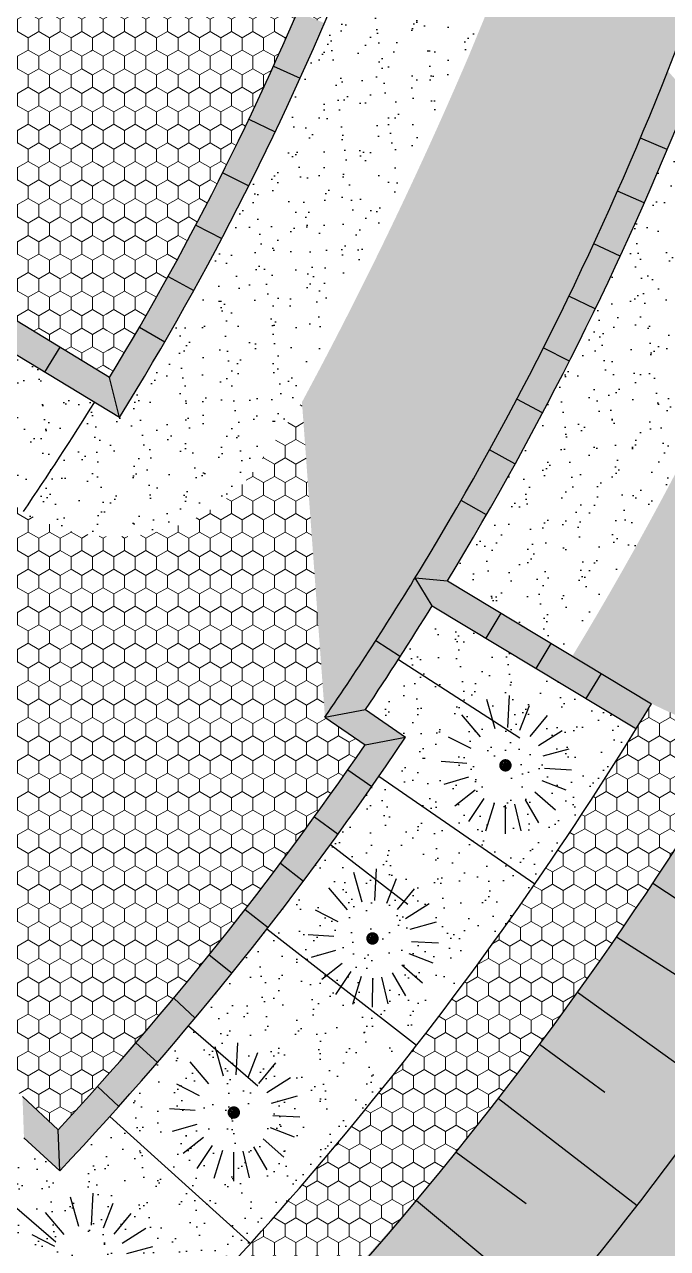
# Model space of a CAD drawing. Header units: millimetres. Extents: x -164772 to 106339, y -135449 to 107526.
# Drawn here: x -20314 to -7096, y -55873 to -30714 of the extents above; entities that cross this region are included whole.
import ezdxf

# ---------------------------------------------------------------- set-up
doc = ezdxf.new("R2010")
doc.units = ezdxf.units.MM
doc.linetypes.add('HIDDEN2', pattern=[4.762499999999999, 3.175, -1.5875])
doc.layers.add('border', color=250, linetype='HIDDEN2', lineweight=13)
doc.layers.add('paving', color=250, linetype='Continuous', lineweight=25)
for name, color, linetype, lineweight, true_color in [('graas', 7, 'Continuous', 25, 0x83f83f), ('hatch', 7, 'Continuous', 9, 0x4a4a4a), ('plants', 7, 'Continuous', 30, 0x3d5129)]:
    doc.layers.add(name, color=color, linetype=linetype, lineweight=lineweight, true_color=true_color)
doc.layers.add('project line', color=250, linetype='Continuous')
pattern_1 = [(90, (0, 0), (-219.9704516, 381), [254, -508]), (210, (0, 0), (-219.9704530418713, -380.9999991675352), [254, -508]), (150, (0, 0), (-439.9409046418711, 8.324647552006501e-07), [-508, 254])]
pattern_2 = [(127.5, (20086122.63847815, -35164887.51693657), (-734.1198559940135, -24.00046943976064), [0, -579.1200000000001, 0, -647.7, 0, -619.125]), (97.5, (20086122.63847815, -35164887.51693657), (-1075.237650852531, 674.284924707004), [0, -312.42, 0, -521.9699999999999, 0, -200.0249999999999]), (57.49999999999998, (20086122.63847815, -35165356.14693657), (-2.155777017818464, 1186.488555362187), [0, -190.5, 0, -685.8000000000001, 0, -895.3500000000001]), (47.49999999999999, (20086122.63847815, -35165356.14693657), (-334.3939848858243, 1145.334678708446), [0, -95.24999999999999, 0, -449.5799999999999, 0, -514.35])]

# ---------------------------------------------------------------- blocks, each defined once
blk = doc.blocks.new('куст')
at = {"layer": 'plants'}
for p, q in [((2675.356467942809, -2813.557645563454), (2675.061228664009, -2812.553741265199)), ((2675.921204080439, -2813.496969440219), (2675.997132079744, -2812.44372373531)), ((2676.531694308143, -2813.667218195527), (2677.006449815342, -2812.737117029145)), ((2674.821351606088, -2813.833429592339), (2674.162024075142, -2812.993841116549)), ((2677.023592617792, -2814.056896714247), (2677.927121559118, -2813.291481222864)), ((2674.482920606544, -2814.197749639542), (2673.538077353897, -2813.562293101004)), ((2674.283019365355, -2814.615395435077), (2673.134356926112, -2814.259117039758)), ((2677.341324411947, -2814.653567388075), (2678.549600486143, -2814.311613468532)), ((2674.211468478225, -2815.075330111406), (2673.024243779383, -2815.065948597805)), ((2675.806512158994, -2815.087934232597), (2675.646088001354, -2815.086666552252)), ((2675.806512158994, -2815.087934232597), (2675.65040476501, -2815.039514705741)), ((2675.806512158994, -2815.087934232597), (2675.65075531891, -2815.12431289974)), ((2675.806512158994, -2815.087934232597), (2675.666270574946, -2814.993614427372)), ((2675.806512158994, -2815.087934232597), (2675.666658049146, -2815.169392561589)), ((2675.806512158994, -2815.087934232597), (2675.696610529127, -2815.213715963362)), ((2675.806512158994, -2815.087934232597), (2675.696827270454, -2814.948261362796)), ((2675.806512158994, -2815.087934232597), (2675.74253535642, -2815.25172973666)), ((2675.806512158994, -2815.087934232597), (2675.752654998686, -2814.904803332991)), ((2675.806512158994, -2815.087934232597), (2675.796908171683, -2815.274254420466)), ((2675.806512158994, -2815.087934232597), (2675.821251077072, -2814.883481299525)), ((2675.806512158994, -2815.087934232597), (2675.90662218185, -2814.891807073222)), ((2675.806512158994, -2815.087934232597), (2675.9834633609, -2814.938031794543)), ((2675.806512158994, -2815.087934232597), (2676.035496394463, -2815.023129459496)), ((2675.806512158994, -2815.087934232597), (2675.85943099623, -2815.27964957455)), ((2675.806512158994, -2815.087934232597), (2675.919351709279, -2815.265788948144)), ((2675.806512158994, -2815.087934232597), (2675.977759120289, -2815.229493224816)), ((2675.806512158994, -2815.087934232597), (2676.02176318481, -2815.172780267116)), ((2675.806512158994, -2815.087934232597), (2676.043124075997, -2815.101072205111)), ((2677.399152416443, -2815.176366227869), (2678.713111925915, -2815.24932436175)), ((2674.253222561362, -2815.450721544009), (2673.152706339545, -2815.707758816315)), ((2677.290482524626, -2815.672874538406), (2678.30939149813, -2816.07450043361)), ((2674.428175753509, -2815.890749255343), (2673.4830291136, -2816.441251961501)), ((2674.756987257472, -2816.289108944501), (2674.015212101549, -2817.138065989657)), ((2677.035936405803, -2816.10422121411), (2677.887304990776, -2816.807993578794)), ((2675.22618232989, -2816.573713656632), (2674.841019036685, -2817.559821327195)), ((2675.724401106367, -2816.680912883575), (2675.666809305689, -2817.798210811383)), ((2676.230931116072, -2816.625527077374), (2676.52931506769, -2817.706517974112)), ((2676.661041403849, -2816.434820633569), (2677.281724349099, -2817.413124680277))]:
    blk.add_line(p, q, dxfattribs=at)
at = {"layer": 'plants', "const_width": 0.1131211783268558}
blk.add_lwpolyline([(2675.646010427127, -2815.081109789616, 1), (2676.044127562111, -2815.081109789616, 1)], format="xyb", close=True, dxfattribs=at)

msp = doc.modelspace()

# ---------------------------------------------------------------- hatches: boundary and pattern name
at = {"layer": 'graas'}
h = msp.add_hatch(dxfattribs=at)
h.set_pattern_fill('AR-SAND', color=256, scale=15, angle=90, style=0)
h.set_pattern_definition([(127.5, (20086131.42996069, -35164892.85989393), (-734.1198559940135, -24.00046943976064), [0, -579.1200000000001, 0, -647.7, 0, -619.125]), (97.5, (20086131.42996069, -35164892.85989393), (-1075.237650852531, 674.284924707004), [0, -312.42, 0, -521.9699999999999, 0, -200.0249999999999]), (57.49999999999998, (20086131.42996069, -35165361.48989393), (-2.155777017818464, 1186.488555362187), [0, -190.5, 0, -685.8000000000001, 0, -895.3500000000001]), (47.49999999999999, (20086131.42996069, -35165361.48989393), (-334.3939848858243, 1145.334678708446), [0, -95.24999999999999, 0, -449.5799999999999, 0, -514.35])])
edge = h.paths.add_edge_path()
edge.add_arc((-25007.79372540842, -42662.66534128455), 6790.074613447759, 424.4021587255425, 442.8036656994643)
edge.add_line((-24157.20271313869, -35926.07806091518), (-22889.66219818933, -37716.39225271474))
edge.add_arc((-23392.84928454532, -39652.05822496345), 1999.999999999395, 355.16873503555917, 435.42817008600616, ccw=False)
edge.add_line((-21399.95518483761, -39820.50141226915), (-21159.96194691456, -40159.47542906048))
edge.add_arc((-18494.73853886806, -37315.04278950901), 3897.975481675458, 226.8629681746698, 322.9971756805163)
edge.add_line((-15381.79254175889, -39661.05644565537), (-10825.14282827111, -30497.31563185956))
edge.add_line((-10825.14282827106, -30497.31563185943), (-13610.40532987864, -29382.72455824173))
edge.add_arc((-58960.39124513305, -12368.30258987374), 48436.67801812436, 326.94260653634956, 339.4348977854865, ccw=False)
edge.add_line((-18364.42084034513, -38789.48659674679), (-18875.78380238335, -38482.19583255232))
edge.add_line((-18875.78380238292, -38482.19583255234), (-22074.12996840312, -36539.04466255011))
edge = h.paths.add_edge_path()
edge.add_line((-27562.99252983629, -36371.71371803941), (-25339.8786086673, -39194.80904670143))
edge.add_arc((-23392.84928454812, -39652.05822496158), 1999.999999999984, 89.99999999994787, 166.7838909184818, ccw=False)
edge.add_arc((-23392.84928455464, -39652.05822496158), 2000, 435.4281700857409, 449.9999999997655, ccw=False)
edge.add_line((-22889.66219818945, -37716.3922527148), (-24157.20271313881, -35926.07806091524))
edge.add_arc((-25007.79372540376, -42662.66534128455), 6790.074613447184, 442.8036656995023, 472.1055372174199)
edge = h.paths.add_edge_path()
edge.add_arc((-25007.79372539724, -42662.66534128082), 6790.074613446269, 112.1055372174812, 144.145789231502)
edge.add_line((-30511.21706358603, -38685.55020379084), (-29074.68289940729, -39846.58610525752))
edge.add_arc((-27329.88580308509, -40824.17655767915), 1999.999999999859, 90, 150.738573991783, ccw=False)
edge.add_arc((-27329.88580308416, -40824.17655767915), 2000, -48.63025968546401, 90.00000000002609, ccw=False)
edge.add_line((-26008.05457088611, -42325.09700646573), (-23985.36444684034, -43959.8759836192))
edge.add_arc((-70011.51768606648, -6760.610104938927), 59179.32209744772, 321.0541571532555, 325.6396297599555)
edge.add_line((-21158.74634676034, -40161.19238104527), (-21399.95518483734, -39820.5014122688))
edge.add_arc((-23392.84928454532, -39652.05822496158), 2000.000000000181, 269.99999999997397, 355.16873503550727, ccw=False)
edge.add_arc((-23392.84928454812, -39652.05822496158), 2000, 166.7838909184818, 270.0000000000521, ccw=False)
edge.add_line((-25339.87860866756, -39194.80904670148), (-27562.99252983655, -36371.71371803946))
edge = h.paths.add_edge_path()
edge.add_arc((-27329.88580308416, -40824.17655767915), 2000.000000000102, 269.99999999997397, 311.36974031453593, ccw=False)
edge.add_arc((-27329.88580308509, -40824.17655767915), 2000, 150.738573991783, 270, ccw=False)
edge.add_line((-29074.68289940691, -39846.58610525769), (-30511.21706358565, -38685.55020379102))
edge.add_arc((-25007.7937254019, -42662.66534128967), 6790.074613447937, 144.1457892314173, 171.8652444659211)
edge.add_line((-31729.54664271864, -41701.85788153014), (-31426.1203391662, -44879.49054181683))
edge.add_line((-31426.12033916618, -44879.49054181665), (-29560.98506239329, -45002.84450223118))
edge.add_line((-29560.98506239316, -45002.84450223106), (-28866.2899462451, -43407.99331594125))
edge.add_arc((-27562.65547213404, -44924.74549013092), 2000.00000000007, 89.99999999997402, 130.6787542912967, ccw=False)
edge.add_arc((-27562.65547214289, -44924.74549013092), 2000, 288.27734842939736, 449.9999999997134, ccw=False)
edge.add_line((-26935.42130952309, -46823.84456738918), (-26592.47686594071, -46972.2882367173))
edge.add_arc((-70011.51768603714, -6760.610104910056), 59179.32209744618, 317.1963021409935, 321.0541571532181)
edge.add_line((-23985.36444683679, -43959.87598361955), (-26008.0545708862, -42325.09700646608))
edge = h.paths.add_edge_path()
edge.add_arc((-25007.79372540097, -42662.66534128827), 6790.07461344734, 199.0625390760476, 217.7133431271348)
edge.add_line((-30379.29340731892, -46816.2306078197), (-27714.77879828483, -49568.1412637536))
edge.add_arc((-70004.89767805653, -6753.46325213877), 60179.32209740699, 314.6468513543389, 317.1868625398641)
edge.add_line((-25858.90835163257, -47651.90374190263), (-26592.4768659442, -46972.28823671742))
edge.add_arc((-70011.51769465048, -6760.610114128753), 59179.32209749873, 317.1868704449566, 317.19630215320547, ccw=False)
edge.add_arc((-70011.51768352164, -6760.610102335881), 59179.32209734939, 317.1868704292589, 317.1963021375101)
edge.add_line((-26592.47686594053, -46972.28823671718), (-26935.42130952291, -46823.84456738907))
edge.add_arc((-27562.65547214289, -44924.74549013092), 2000.000000000076, 270.0000000002866, 288.27734842939736, ccw=False)
edge.add_arc((-27562.65547213032, -44924.74549013092), 2000, 204.9118570679756, 269.99999999992184, ccw=False)
edge.add_line((-29376.56919946129, -45767.19251505374), (-31425.51864495726, -44880.30375029148))
h = msp.add_hatch(dxfattribs=at)
h.set_pattern_fill('AR-SAND', color=256, scale=15, angle=90, style=0)
h.set_pattern_definition([(127.5, (20077356.13167116, -35166952.38976026), (-734.1198559940135, -24.00046943976064), [0, -579.1200000000001, 0, -647.7, 0, -619.125]), (97.5, (20077356.13167116, -35166952.38976026), (-1075.237650852531, 674.284924707004), [0, -312.42, 0, -521.9699999999999, 0, -200.0249999999999]), (57.49999999999998, (20077356.13167116, -35167421.01976027), (-2.155777017818464, 1186.488555362187), [0, -190.5, 0, -685.8000000000001, 0, -895.3500000000001]), (47.49999999999999, (20077356.13167116, -35167421.01976027), (-334.3939848858243, 1145.334678708446), [0, -95.24999999999999, 0, -449.5799999999999, 0, -514.35])])
edge = h.paths.add_edge_path()
edge.add_arc((-164957.811371885, 49362.59502481489), 178570.3165112552, 329.17078872685283, 330.06142891674017, ccw=False)
edge.add_line((-11619.70754453986, -42151.25012204978), (-9051.011404004465, -43696.14925990597))
edge.add_arc((-68384.79630926231, -7766.281884398735), 69364.6408540039, 328.8027908545302, 331.1245518051373)
edge.add_line((-7644.154578681373, -41262.96594360281), (-10215.7439023352, -39756.70980965549))
edge = h.paths.add_edge_path()
edge.add_arc((-189880.5212807779, 54675.75156794727), 202970.2490324055, 332.2734208233454, 333.0405492966083, ccw=False)
edge.add_line((-10215.74390233847, -39756.70980965529), (-7644.154578681009, -41262.9659436026))
edge.add_arc((-68441.34546767248, -7619.520024187821), 69485.10540630313, 331.0410987144328, 333.4457908920319)
edge.add_line((-6286.098679214985, -38682.44277770488), (-8967.536622168365, -37342.80076901474))
edge = h.paths.add_edge_path()
edge.add_arc((-69875.99627102286, -6883.491132672369), 68100.0000023435, 333.4311261411423, 338.2023225478504, ccw=False)
edge.add_line((-8967.536622164575, -37342.80076901471), (-6286.098679214832, -38682.44277770485))
edge.add_arc((-69878.31010651196, -6882.432624319526), 71099.99999978529, 333.4321346113182, 338.2023225479181)
edge.add_line((-3861.897544055049, -33284.00970511042), (-6645.086345995063, -32171.07762035824))
h = msp.add_hatch(dxfattribs=at)
h.set_pattern_fill('AR-SAND', color=256, scale=15, angle=90, style=0)
h.set_pattern_definition(pattern_2)
h.paths.add_polyline_path([(-13313.25429495917, -44791.22430253164), (-12487.36800125874, -45355.12643596712, -0.003526134209921005), (-13035.74530730284, -46160.82468451043), (-9830.390463567146, -48375.43959673025, 0.01306347156344476), (-7745.160653985375, -45182.08415667011), (-11940.89299211399, -42658.63143310366, -0.009310668614597777)])
h.paths.add_polyline_path([(-10448.95217139673, -45438.22106508395), (-10455.52115765381, -45556.52702357896), (-10413.09814039226, -45448.90151067773, 0.09481462057867791)], flags=16)
h.paths.add_polyline_path([(-13035.74530730284, -46160.82468451043, -0.01408806470290318), (-15338.27691769907, -49300.10936710141), (-12262.55105282533, -51691.8572202818, 0.01408727158062096), (-9830.390463567146, -48375.43959673025)])
h.paths.add_polyline_path([(-13157.67150574717, -49603.33073635069), (-13157.03766557834, -49523.11865754421), (-13181.24742900002, -49601.17235452025, 0.05967799709318024)], flags=16)
h = msp.add_hatch(dxfattribs=at)
h.set_pattern_fill('GRASS,_O', color=256, scale=30, angle=90)
h.set_pattern_definition([(180, (20086130.2969499, -35164895.6718968), (-538.8149999999999, -538.8149999999999), [142.875, -934.755]), (135, (20086130.2969499, -35164895.6718968), (-538.8153672641492, -538.8153672641491), [142.875, -619.1249999999999]), (225, (20086130.2969499, -35164895.6718968), (538.8153672641491, -538.8153672641492), [142.875, -619.1249999999999])])
h.paths.add_polyline_path([(-16881.00978986946, -64929.83549857694), (-9664.48092604549, -75038.56493971818), (-10121.02646176032, -75427.879945612), (-2990.39725011056, -83789.89241391928, 0.3128562335060687), (-1305.118566213452, -84225.03223058856, -0.004958622415605425), (-1193.589945147556, -84183.51932254569), (-1363.352445447163, -83713.22080724729, -0.2077835124769347), (3805.050075634106, -84040.94761274285), (3577.243151236049, -84486.0363737647, -0.00515883096216769), (3686.86696790038, -84543.57940258733, 0.3234179020562239), (5437.046274722743, -84289.81419319841, 0.05378344987379314), (20212.04646126526, -66445.22378586789), (20212.04646126526, -63389.35614114252, -0.137211629457894), (19174.45696733725, -63679.55847998799, -1), (19174.45696733725, -59679.55847998799, -0.137211629457894), (20212.04646126526, -59969.76081883299), (20212.04646126526, -55091.45292435677, 0.01236897404427421), (20147.14991310584, -55055.47448854891), (17492.5180765546, -53668.46070473963), (16518.00751939855, -56143.90371240392, -0.1724520625654502), (17780.39218551359, -55695.1564173982, -1), (17780.39218551359, -59695.1564173982, -0.7058266720286092), (16518.00751939855, -56143.90371240392), (17492.51807655833, -53668.46070474661), (10308.75810993715, -49915.03096127832), (10030.90544529372, -50446.81841576328), (-1396.544501212695, -45458.74795300603, -0.07962875425606525)])
h.paths.add_polyline_path([(-1258.646054100514, -50708.45190756205, -1), (-1258.646054100514, -54708.45190756205, -1)], flags=16)
h.paths.add_polyline_path([(5123.517075220319, -60675.87254191698, -1), (5123.517075220319, -64675.87254191698, -1)], flags=16)
h.paths.add_polyline_path([(-8267.074693556682, -66955.6184717407, -1), (-8267.074693556682, -62955.6184717407, -1)], flags=16)
h.paths.add_polyline_path([(-1258.646054100514, -51208.45190756205, -1), (-1258.646054100514, -54208.45190756205, -1)], flags=0)
h.paths.add_polyline_path([(5123.517075220319, -61175.87254191698, -1), (5123.517075220319, -64175.87254191698, -1)], flags=0)
h.paths.add_polyline_path([(-8267.074693556682, -66455.6184717407, -1), (-8267.074693556682, -63455.6184717407, -1)], flags=0)
h.paths.add_polyline_path([(-1264.333089917236, -52842.20335078514, -1), (-1264.333089917236, -52510.43907163381, -1)], flags=0)
h.paths.add_polyline_path([(5117.830039404063, -62477.85970598175, 1), (5117.830039404063, -62809.62398514054, 1)], flags=0)
h.paths.add_polyline_path([(-8272.761729373404, -65089.36991496426, 1), (-8272.761729373404, -64757.60563581246, 1)], flags=0)
h.paths.add_polyline_path([(5212.027672145246, -65499.94860570967, -1), (5212.027672145246, -69499.94860570967, -1)], flags=16)
h.paths.add_polyline_path([(-6611.046381423985, -71862.71404796974, -1), (-6611.046381423985, -67862.71404796974, -1)], flags=16)
h.paths.add_polyline_path([(4859.800422787863, -49864.02424934596, -1), (4859.800422787863, -53864.02424934595, -1)], flags=16)
h.paths.add_polyline_path([(5212.027672145246, -65999.94860570967, -1), (5212.027672145246, -68999.94860570967, -1)], flags=0)
h.paths.add_polyline_path([(-6611.046381423985, -71362.71404796974, -1), (-6611.046381423985, -68362.71404796974, -1)], flags=0)
h.paths.add_polyline_path([(4859.800422787863, -50364.02424934595, -1), (4859.800422787863, -53364.02424934595, -1)], flags=0)
h.paths.add_polyline_path([(5206.340636328525, -67633.70004893323, 1), (5206.340636328525, -67301.93576977444, 1)], flags=0)
h.paths.add_polyline_path([(-6616.733417240706, -69996.4654911933, 1), (-6616.733417240706, -69664.7012120415, 1)], flags=0)
h.paths.add_polyline_path([(4854.113386971141, -51666.01141341771, -1), (4854.113386971141, -51997.77569256951, -1)], flags=0)
h.paths.add_polyline_path([(9705.918007681343, -63740.33430032847, -1), (9705.918007681343, -67740.33430032847, -1)], flags=16)
h.paths.add_polyline_path([(9705.918007681343, -64240.33430032847, -1), (9705.918007681343, -67240.33430032847, -1)], flags=0)
h.paths.add_polyline_path([(9700.230971860896, -65542.32146440023, -1), (9700.230971864621, -65874.08574355156, -1)], flags=0)
h.paths.add_polyline_path([(-763.2976096740895, -78925.90310791689, -1), (-763.2976096740895, -82925.90310791689, -1)], flags=16)
h.paths.add_polyline_path([(-763.2976096740895, -79425.90310791689, -1), (-763.2976096740895, -82425.90310791689, -1)], flags=0)
h.paths.add_polyline_path([(3503.641295233931, -79242.14120283812, -1), (3503.641295233931, -83242.14120283812, -1)], flags=16)
h.paths.add_polyline_path([(3503.641295233931, -79742.14120283812, -1), (3503.641295233931, -82742.14120283812, -1)], flags=0)
h.paths.add_polyline_path([(-768.9846454908111, -80727.89027198865, -1), (-768.9846454908111, -81059.65455113999, -1)], flags=0)
h.paths.add_polyline_path([(3497.954259417209, -81044.12836690988, -1), (3497.954259417209, -81375.89264606168, -1)], flags=0)
h = msp.add_hatch(dxfattribs=at)
h.set_pattern_fill('AR-SAND', color=256, scale=15, angle=90, style=0)
h.set_pattern_definition(pattern_2)
edge = h.paths.add_edge_path()
edge.add_arc((-69889.65159435457, -6879.835583464666), 75000.00000001304, 326.4248076868624, 328.77063771205843, ccw=False)
edge.add_line((-7402.594010325884, -48357.15028068466), (-4403.215246295331, -50348.06138615045))
edge.add_arc((-69889.65159439787, -6879.835583542897), 78600.00000000397, 326.4248076869268, 328.7706377121274)
edge.add_line((-2678.895717652318, -47631.20727183247), (-5757.25094864361, -45764.732232678))
edge = h.paths.add_edge_path()
edge.add_arc((-69889.65159437087, -6879.835583486552), 75000.0000000146, 324.34008222864253, 326.4248076868832, ccw=False)
edge.add_line((-8952.785026517038, -50602.80772507047), (-6027.81543126034, -52701.51038786223))
edge.add_arc((-69889.6515944137, -6879.835583562921), 78600.00000000275, 324.3400822287084, 326.4248076869437)
edge.add_line((-4403.21524629862, -50348.06138615073), (-7402.594010325534, -48357.15028068495))
edge = h.paths.add_edge_path()
edge.add_arc((-69889.65159447517, -6879.835583637427), 75000.00000001451, 322.2627489849951, 324.3400822287844, ccw=False)
edge.add_line((-10577.71811577752, -52782.93511973271), (-7730.745308808964, -54986.28389746255))
edge.add_arc((-69889.65159437087, -6879.835583506576), 78600.00000000386, 322.2627489848705, 324.3400822286583)
edge.add_line((-6027.815431256582, -52701.51038786252), (-8952.78502651328, -50602.80772507076))
edge = h.paths.add_edge_path()
edge.add_arc((-55006.13116533196, -18613.49027652103), 56048.50441354148, 316.89589370992525, 322.4364781917709, ccw=False)
edge.add_line((-14084.37232908028, -56912.89628682933), (-16633.71282528562, -59698.36916150633))
edge.add_line((-16633.71282528554, -59698.36916150614), (-20003.13680025669, -62910.28569919779))
edge.add_line((-20003.13680025683, -62910.28569919798), (-9673.51908470973, -75023.71770729077))
edge.add_line((-9673.519084709504, -75023.71770729074), (-16882.51289165614, -64924.89662440526))
edge.add_line((-16882.51289165606, -64924.89662440536), (-14088.68228130728, -62244.55280488334))
edge.add_line((-14088.68228130722, -62244.55280488306), (-11634.86838020707, -59110.17541811649))
edge.add_arc((-26755.82694592866, -40885.05675603538), 23681.18109793557, 309.6817076873904, 323.4544750994928)
edge.add_line((-7730.745308808786, -54986.28389746272), (-10577.71811578098, -52782.93511973288))
h = msp.add_hatch(dxfattribs=at)
h.set_pattern_fill('AR-SAND', color=256, scale=15, angle=90, style=0)
h.set_pattern_definition(pattern_2)
h.paths.add_polyline_path([(-15338.27691769534, -49300.10936710141, -0.01820543024679545), (-18568.92074106335, -53155.88377086208), (-15675.10691238781, -55765.2438862463, 0.01820447439646876), (-12262.55105282161, -51691.8572202818)])
h.paths.add_polyline_path([(-16031.80524285025, -53178.51712993854), (-16007.59547942112, -53100.4634329476), (-16054.75538203427, -53170.58422496864, 0.06122196994060806)], flags=16)
h.paths.add_polyline_path([(-18568.92074106335, -53155.88377085463, -0.005495470037832889), (-19598.47944127796, -54272.60769026582), (-20332.54546775603, -53592.53126429064, -0.008120729253317404), (-22079.35707682398, -55384.19623118914), (-18678.89547742931, -58903.46923141317, 0.01488034864756462), (-15675.10691238408, -55765.2438862463)])
h.paths.add_polyline_path([(-19005.55747678484, -56272.82944378066), (-18981.34771336316, -56194.77574678273), (-19028.50761596886, -56264.89653881123, 0.06122196994060806)], flags=16)
at = {"layer": 'hatch'}
h = msp.add_hatch(dxfattribs=at)
h.set_pattern_fill('HONEY', color=256, scale=80, angle=90, style=0)
h.set_pattern_definition(pattern_1)
edge = h.paths.add_edge_path()
edge.add_line((-14609.8156551591, -38475.46829132824), (-14136.80226058047, -44954.37569524819))
edge.add_arc((-69875.99626884543, -6883.491133649326), 67499.99999995287, 325.6662124342346, 328.80824074905)
edge.add_arc((-69875.99626886638, -6883.491133587393), 67500.00000000275, 328.8082407490142, 338.2030976631152)
edge.add_arc((-69875.99626886731, -6883.491133594844), 67500.00000000097, 338.2030976631212, 342.432938094208)
edge.add_arc((-5478.733112263297, -27113.43035400981), 149.9999999976033, 72.64639781736918, 252.4741262017694, ccw=False)
edge.add_arc((-69875.99626888221, -6883.491133640013), 67500.00000000151, 342.6875859250163, 347.3203098249485)
edge.add_line((-4022.158440746636, -21699.76743053176), (-8254.05362261364, -20936.88806519694))
edge.add_arc((-70033.93750865178, -6788.233833802356), 63379.3220974467, 338.44840674070895, 347.10072967462685, ccw=False)
edge.add_line((-11085.64339616922, -30069.92386610383), (-10713.67292135099, -30218.79370364351))
edge.add_line((-10713.67292135096, -30218.79370364357), (-10825.1428253991, -30497.3156246854))
edge.add_line((-10825.14282539886, -30497.31562468546), (-11172.2806955604, -31339.87143742556))
edge.add_arc((-91584.40262744742, 3002.425472520801), 87438.56535099112, 331.6819132322315, 336.87370870310485, ccw=False)
h = msp.add_hatch(dxfattribs=at)
h.set_pattern_fill('HONEY', color=256, scale=80, angle=90, style=0)
h.set_pattern_definition(pattern_1)
edge = h.paths.add_edge_path()
edge.add_arc((-69878.31010658646, -6882.432624272495), 71099.99999987241, 328.81695998722716, 336.6933011152507, ccw=False)
edge.add_line((-9051.011404004683, -43696.14925990623), (-7424.252493196334, -44674.5360761493))
edge.add_line((-7424.252493195971, -44674.53607614894), (-5609.882913407935, -45538.78482939777))
edge.add_arc((-69881.46180608057, -6884.365332462317), 75000.00000001404, 328.9763222082172, 331.6494639017283)
edge.add_line((-3877.047668067542, -42499.21215650156), (-2950.831385691425, -40726.5093474567))
edge.add_arc((-69881.46180605263, -6884.365332425996), 75000.0000000068, 333.177463832812, 347.5679173261265)
edge.add_line((3359.929534968651, -23030.52879104527), (-476.1603898823159, -22339.00082981583))
edge.add_arc((-69875.9962688757, -6883.491133599966), 71100.00000000707, 342.68224791598703, 347.44497773483005, ccw=False)
edge.add_arc((-2043.610522214592, -28191.1068707327), 150.0000000028444, 252.4849925698373, 432.7213167214367, ccw=False)
edge.add_line((-2088.753861522571, -28334.15259390367), (-2088.962596981299, -28334.08706860118))
edge.add_arc((-69875.99626886219, -6883.491133561782), 71100.00000000697, 338.20232254786794, 342.4404939380052, ccw=False)
edge.add_line((-3859.583706222278, -33285.06821449284), (-4580.060946405123, -35013.35256295735))
h = msp.add_hatch(dxfattribs=at)
h.set_pattern_fill('HONEY', color=256, scale=80, angle=90, style=0)
h.set_pattern_definition(pattern_1)
h.paths.add_polyline_path([(-30324.02457527424, -22693.48291483983, -0.04381247630693499), (-33683.82284462432, -29344.36752216654), (-29292.44605588893, -36640.21506817728, -0.2738658361486715), (-21788.10366991748, -36010.31668307628), (-18562.94284012196, -37969.75906815562), (-19182.98864414011, -27152.34274773901)])
h = msp.add_hatch(dxfattribs=at)
h.set_pattern_fill('HONEY', color=256, scale=80, angle=90, style=0)
h.set_pattern_definition(pattern_1)
h.paths.add_polyline_path([(-19182.98864414011, -27152.34274773901), (-18562.94284011823, -37969.75906815562, 0.03515896498656131), (-14701.68328716959, -30450.28046713766), (-14150.00953320022, -30686.19585277556, 0.00580294220649179), (-13610.40532987592, -29382.72455823837), (-14056.5762655924, -28880.89859776149, -7.909087448962385e-06), (-14057.27522487267, -28882.6695060874, 7.909087448962385e-06), (-14056.5762655924, -28880.89859776149)])
h = msp.add_hatch(dxfattribs=at)
h.set_pattern_fill('HONEY', color=256, scale=80, angle=90, style=0)
h.set_pattern_definition(pattern_1)
edge = h.paths.add_edge_path()
edge.add_line((-20334.70781522737, -40722.54355109199), (-21158.93462412532, -40159.7744877001))
edge.add_arc((-70012.11938026155, -6759.796896447851), 59179.32209744677, 317.19630214100835, 325.64033894681404, ccw=False)
edge.add_line((-26593.07856015422, -46971.47502824427), (-25859.51004583896, -47651.09053342948))
edge.add_line((-25859.51004583881, -47651.09053342925), (-20354.3729419926, -52751.33197083809))
edge.add_line((-20354.37294199252, -52751.33197083832), (-19620.80442203475, -53430.94748126222))
edge.add_arc((-69875.99626883658, -6883.491133619989), 68499.99999995956, 317.1934710040467, 325.6663459035807)
edge.add_line((-13310.94642435553, -45518.25703281812), (-14136.80226056229, -44954.37569527004))
edge.add_line((-14136.80226056212, -44954.37569526998), (-14609.81565515893, -38475.4682913282))
edge.add_line((-14609.8156551591, -38475.46829132824), (-15669.10245215992, -39990.10610163186))
edge.add_arc((-18442.58595479819, -37549.20074516903), 3694.621726052469, 239.1942736092129, 318.6494301700969, ccw=False)
h = msp.add_hatch(dxfattribs=at)
h.set_pattern_fill('HONEY', color=256, scale=80, angle=90, style=0)
h.set_pattern_definition(pattern_1)
h.paths.add_polyline_path([(-19100.02890017703, -59327.15389315873), (-17576.7599429002, -60635.81334090135, 0.06448247927638744), (-5609.882913411864, -45538.78482939066), (-7424.252493123327, -44674.53607617827, -0.064429387248456)])
at = {"layer": 'project line'}
h = msp.add_hatch(color=256, dxfattribs=at)
h.set_gradient(color1=(87, 85, 98), rotation=129.99999999999997, one_color=1, tint=1)
h.paths.add_polyline_path([(-14701.68328717052, -30450.28046713952, -0.005098047795088071), (-15195.67076990035, -31573.61882573642), (-14648.92217093826, -31820.73412176777, 0.005098047795086514), (-14150.00953320022, -30686.19585277742)])
h = msp.add_hatch(color=256, dxfattribs=at)
h.set_gradient(color1=(87, 85, 98), rotation=129.99999999999997, one_color=1, tint=1)
h.paths.add_polyline_path([(-15701.11714070224, -32662.84376270833), (-15159.40794417755, -32920.81885142807, 0.004988490361477139), (-14648.92217093826, -31820.73412176777), (-15195.67076990035, -31573.61882573642, -0.004988490361484416)])
h = msp.add_hatch(color=256, dxfattribs=at)
h.set_gradient(color1=(87, 85, 98), rotation=129.99999999999997, one_color=1, tint=1, name='INVCURVED')
h.paths.add_polyline_path([(-7091.070529032768, -31668.62982280549, -0.001111125134255625), (-7201.847795400106, -31947.43162837062, -0.004405460333642494), (-7653.225564550878, -33047.90983300373), (-7100.1342694017, -33280.48244366465, 0.004404879415443742), (-6644.803010532902, -32170.36913636603)])
h = msp.add_hatch(color=256, dxfattribs=at)
h.set_gradient(color1=(87, 85, 98), rotation=129.99999999999997, one_color=1, tint=1)
h.paths.add_polyline_path([(-16239.07617479869, -33763.47622715958), (-15702.7305385338, -34032.42484392501, 0.005089371837410324), (-15159.40794417755, -32920.81885142807), (-15701.11714070224, -32662.84376270833, -0.005089371837401596)])
h = msp.add_hatch(color=256, dxfattribs=at)
h.set_gradient(color1=(87, 85, 98), rotation=129.99999999999997, one_color=1, tint=1, name='INVCURVED')
h.paths.add_polyline_path([(-7653.225564550878, -33047.90983300373, -0.004402187323243674), (-8123.567742067193, -34139.45508723935), (-7574.657266273898, -34381.73032238424, 0.00440218732325083), (-7100.1342694017, -33280.48244366465)])
h = msp.add_hatch(color=256, dxfattribs=at)
h.set_gradient(color1=(87, 85, 98), rotation=129.99999999999997, one_color=1, tint=1)
h.paths.add_polyline_path([(-16239.07617479776, -33763.47622715958, -0.0050102003610064), (-16790.44331507365, -34836.07036654228), (-16259.59492059731, -35115.7129635871, 0.005010200361008308), (-15702.7305385338, -34032.42484392501)])
h = msp.add_hatch(color=256, dxfattribs=at)
h.set_gradient(color1=(87, 85, 98), rotation=129.99999999999997, one_color=1, tint=1, name='INVCURVED')
h.paths.add_polyline_path([(-8123.567742067193, -34139.45508723935, -0.004396771933042685), (-8612.442790696201, -35221.22243352743), (-8067.877870891047, -35473.11337841578, 0.00439677193304073), (-7574.657266273898, -34381.73032238424)])
h = msp.add_hatch(color=256, dxfattribs=at)
h.set_gradient(color1=(87, 85, 98), rotation=129.99999999999997, one_color=1, tint=1)
h.paths.add_polyline_path([(-17360.56084648966, -35892.63554754523), (-16835.39663898879, -36182.81231291308, 0.00498758549673008), (-16259.59492059731, -35115.7129635871), (-16790.44331507365, -34836.07036654228, -0.004987585496730398)])
h = msp.add_hatch(color=256, dxfattribs=at)
h.set_gradient(color1=(87, 85, 98), rotation=129.99999999999997, one_color=1, tint=1, name='INVCURVED')
h.paths.add_polyline_path([(-8612.442790696201, -35221.22243352743, -0.004404858962912693), (-9121.217665537995, -36296.19037831478), (-8581.175189063222, -36557.63659382189, 0.004404858962906037), (-8067.877870891047, -35473.11337841578)])
h = msp.add_hatch(color=256, dxfattribs=at)
h.set_gradient(color1=(87, 85, 98), rotation=129.99999999999997, one_color=1, tint=1)
h.paths.add_polyline_path([(-17360.56084648966, -35892.63554754523, -0.004985343994026026), (-17951.37187836206, -36937.15032304726), (-17432.09817621604, -37237.74111175998, 0.004985343994017231), (-16835.39663898879, -36182.81231291308)])
h = msp.add_hatch(color=256, dxfattribs=at)
h.set_gradient(color1=(87, 85, 98), rotation=129.99999999999997, one_color=1, tint=1, name='INVCURVED')
h.paths.add_polyline_path([(-9121.217665537995, -36296.19037831478, -0.004402125731119314), (-9648.519586994582, -37361.36921810635), (-9113.164238711157, -37632.28368996732, 0.004402125731116563), (-8581.175189063222, -36557.63659382189)])
h = msp.add_hatch(color=256, dxfattribs=at)
h.set_gradient(color1=(87, 85, 98), rotation=100.00000000000003, one_color=1, tint=1)
h.paths.add_polyline_path([(-20614.05280990693, -36723.60979890493), (-20925.59174686371, -37236.38995721792), (-19900.03143023773, -37859.46783113149), (-19588.49249328001, -37346.6876728185)])
h = msp.add_hatch(color=256, dxfattribs=at)
h.set_gradient(color1=(87, 85, 98), rotation=129.99999999999997, one_color=1, tint=1)
h.paths.add_polyline_path([(-18562.9428401173, -37969.75906815748), (-18363.58613332341, -38792.93322898257, 0.007456952944147168), (-17432.09817621604, -37237.74111175998), (-17951.37187836206, -36937.15032304726, -0.004985743966259241)])
h = msp.add_hatch(color=256, dxfattribs=at)
h.set_gradient(color1=(87, 85, 98), rotation=100.00000000000003, one_color=1, tint=1)
h.paths.add_polyline_path([(-19588.49249328001, -37346.6876728185), (-19900.03143023773, -37859.46783113149), (-18363.58613332248, -38792.93322898629), (-18562.9428401173, -37969.75906815748)])
h = msp.add_hatch(color=256, dxfattribs=at)
h.set_gradient(color1=(87, 85, 98), rotation=129.99999999999997, one_color=1, tint=1, name='INVCURVED')
h.paths.add_polyline_path([(-10193.80667858691, -38415.79592899183), (-9663.298326673721, -38696.08308272712, 0.004396669429816918), (-9113.164238710226, -37632.28368996732), (-9648.519586994582, -37361.36921810635, -0.004396669429812547)])
h = msp.add_hatch(color=256, dxfattribs=at)
h.set_gradient(color1=(87, 85, 98), rotation=129.99999999999997, one_color=1, tint=1, name='INVCURVED')
h.paths.add_polyline_path([(-10756.48908595581, -39458.54094859209), (-10230.98235544077, -39748.09694694724, 0.004388510289303369), (-9663.298326673721, -38696.08308272712), (-10193.80667858691, -38415.79592899183, -0.00438851028930094)])
h = msp.add_hatch(color=256, dxfattribs=at)
h.set_gradient(color1=(87, 85, 98), rotation=129.99999999999997, one_color=1, tint=1, name='INVCURVED')
h.paths.add_polyline_path([(-11339.58598611391, -40495.07650544211), (-10819.26233915686, -40793.84615319265, 0.004404858962916061), (-10230.98235544077, -39748.09694694724), (-10756.48908595581, -39458.54094859209, -0.004404858962911325)])
h = msp.add_hatch(color=256, dxfattribs=at)
h.set_gradient(color1=(87, 85, 98), rotation=129.99999999999997, one_color=1, tint=1, name='INVCURVED')
h.paths.add_polyline_path([(-12133.88008991144, -41842.00968309627, -0.001074994523522336), (-12284.73425193018, -42089.97546952772), (-11620.61683498629, -42152.75207020059, 0.005791645449271751), (-10819.26233915686, -40793.84615319265), (-11339.58598611391, -40495.07650544211, -0.00579164544928026)])
h = msp.add_hatch(color=256, dxfattribs=at)
h.set_gradient(color1=(87, 85, 98), rotation=129.99999999999997, one_color=1, tint=1, name='INVCURVED')
h.paths.add_polyline_path([(-13092.06573857441, -43377.80895884889), (-12587.3196894166, -43702.20289507457, 0.004508386853012456), (-11932.70320377107, -42663.1611819942), (-12284.73425192925, -42089.97546952772, -0.005629685270364444)])
h = msp.add_hatch(color=256, dxfattribs=at)
h.set_gradient(color1=(87, 85, 98), rotation=45, one_color=1, tint=1, name='INVCURVED')
h.paths.add_polyline_path([(-11616.57501616263, -42153.13412861382), (-12284.73425192925, -42089.97546952772), (-11932.70320377107, -42663.1611819942), (-10821.9930458309, -43331.1791457892), (-10512.75391920078, -42817.00878242586)])
h = msp.add_hatch(color=256, dxfattribs=at)
h.set_gradient(color1=(87, 85, 98), rotation=45, one_color=1, tint=1, name='INVCURVED')
h.paths.add_polyline_path([(-10512.75391920078, -42817.00878242586), (-10821.9930458309, -43331.1791457892), (-9793.652319101886, -43949.6573990476), (-9484.413192473156, -43435.48703568239)])
h = msp.add_hatch(color=256, dxfattribs=at)
h.set_gradient(color1=(87, 85, 98), rotation=129.99999999999997, one_color=1, tint=1, name='INVCURVED')
h.paths.add_polyline_path([(-14136.80226058121, -44954.37569524483), (-13305.06450661345, -44795.75405141847, 0.004802080188971007), (-12587.3196894166, -43702.20289507457), (-13092.06573857441, -43377.80895884889, -0.007005179498553895)])
h = msp.add_hatch(color=256, dxfattribs=at)
h.set_gradient(color1=(87, 85, 98), rotation=45, one_color=1, tint=1, name='INVCURVED')
h.paths.add_polyline_path([(-9484.413192473156, -43435.48703568239), (-9793.652319101886, -43949.6573990476), (-8765.311592374266, -44568.13565230226), (-8456.072465744139, -44053.96528893892)])
h = msp.add_hatch(color=256, dxfattribs=at)
h.set_gradient(color1=(87, 85, 98), rotation=45, one_color=1, tint=1, name='INVCURVED')
h.paths.add_polyline_path([(-8456.072465744139, -44053.96528893892), (-8765.311592374266, -44568.13565230226), (-7736.970865644318, -45186.61390556065, 0.002054850239344724), (-7424.252493127984, -44674.536076182)])
h = msp.add_hatch(color=256, dxfattribs=at)
h.set_gradient(color1=(87, 85, 98), rotation=45, one_color=1, tint=1, name='INVCURVED')
h.paths.add_polyline_path([(-14136.80226060216, -44954.37569524856), (-13310.94642434995, -45518.25703281998), (-12479.17821291535, -45359.65618485394), (-13305.06450661345, -44795.75405141847)])
h = msp.add_hatch(color=256, dxfattribs=at)
h.set_gradient(color1=(87, 85, 98), rotation=129.99999999999997, one_color=1, tint=1, name='INVCURVED')
h.paths.add_polyline_path([(-13310.94642435926, -45518.25703282184, -0.00229206278630477), (-13667.53139286003, -46035.22770149769), (-13175.19447423731, -46378.16262034229, 0.004463222579974854), (-12479.17821291442, -45359.65618485394)])
h = msp.add_hatch(color=256, dxfattribs=at)
h.set_gradient(color1=(87, 85, 98), rotation=129.99999999999997, one_color=1, tint=1, name='INVCURVED')
h.paths.add_polyline_path([(-14354.55900453803, -47003.56097529638), (-13868.23984601795, -47354.97764544231, 0.004333285326947377), (-13175.19447423731, -46378.16262034229), (-13667.53139286003, -46035.22770149769, -0.004333285326961311)])
h = msp.add_hatch(color=256, dxfattribs=at)
h.set_gradient(color1=(87, 85, 98), rotation=129.99999999999997, one_color=1, tint=1, name='INVCURVED')
h.paths.add_polyline_path([(-15052.76869016866, -47952.50278294082), (-14578.86865007998, -48320.64447587305, 0.004337853939718203), (-13868.23984601795, -47354.97764544231), (-14354.55900453803, -47003.56097529638, -0.004299819409185322)])
h = msp.add_hatch(color=256, dxfattribs=at)
h.set_gradient(color1=(87, 85, 98), rotation=129.99999999999997, one_color=1, tint=1, name='INVCURVED')
h.paths.add_polyline_path([(-15780.63879733141, -48906.60739151337), (-15306.81084867501, -49274.69308136306, 0.004341779542260116), (-14578.86865007998, -48320.64447587305), (-15052.76869016866, -47952.50278294082, -0.004379814086653365)])
h = msp.add_hatch(color=256, dxfattribs=at)
h.set_gradient(color1=(87, 85, 98), rotation=129.99999999999997, one_color=1, tint=1, name='INVCURVED')
edge = h.paths.add_edge_path()
edge.add_arc((-69875.99626883844, -6883.491133609279), 68499.99999996668, 321.1684321246837, 321.88366309101787, ccw=False)
edge.add_line((-16515.00242097098, -49835.25868237526), (-16047.60685441795, -50211.4785441158))
edge.add_arc((-69875.99626890736, -6883.491133554797), 69100.00000005543, 321.1684321246857, 322.1272731046911)
edge.add_spline(control_points=[(-15330.08712935242, -49304.63911598265), (-15547.43461864748, -49256.99028699654), (-15765.0544213823, -49210.63008534345), (-15983.00115370359, -49165.81696267748)], knot_values=[6.657066127264991, 6.657066127264991, 6.657066127264991, 6.657066127264991, 7.992230844944252, 7.992230844944252, 7.992230844944252, 7.992230844944252], degree=3, periodic=0)
edge = h.paths.add_edge_path()
edge.add_arc((-69875.99626883751, -6883.491133607416), 68499.99999996669, 321.88366309101673, 322.15872212392446, ccw=False)
edge.add_spline(control_points=[(-15983.00115370359, -49165.81696267748), (-15765.0544213823, -49210.63008534345), (-15547.43461864748, -49256.99028699654), (-15330.08712935242, -49304.63911598265)], knot_values=[6.657066127264991, 6.657066127264991, 6.657066127264991, 6.657066127264991, 7.992230844944252, 7.992230844944252, 7.992230844944252, 7.992230844944252], degree=3, periodic=0)
edge.add_arc((-69875.99626890363, -6883.491133549209), 69100.00000005543, 322.1272731046863, 322.1587221239204)
edge.add_line((-15306.81084867501, -49274.69308136306), (-15780.63879733144, -48906.60739151308))
h = msp.add_hatch(color=256, dxfattribs=at)
h.set_gradient(color1=(87, 85, 98), rotation=129.99999999999997, one_color=1, tint=1, name='INVCURVED')
h.paths.add_polyline_path([(-17247.14510297244, -50729.28939246801), (-16806.35144169004, -51137.56210923423, 0.004331539846775892), (-16047.60685441763, -50211.47854411551), (-16515.00242097098, -49835.25868237526, -0.004217455020893521)])
h = msp.add_hatch(color=256, dxfattribs=at)
h.set_gradient(color1=(87, 85, 98), rotation=129.99999999999997, one_color=1, tint=1, name='INVCURVED')
h.paths.add_polyline_path([(-18021.76186649389, -51642.717830928), (-17581.30265547875, -52050.68077255269, 0.004333067205649881), (-16806.35144169004, -51137.56210923423), (-17247.14510297244, -50729.28939246801, -0.004371095001162978)])
h = msp.add_hatch(color=256, dxfattribs=at)
h.set_gradient(color1=(87, 85, 98), rotation=129.99999999999997, one_color=1, tint=1, name='INVCURVED')
h.paths.add_polyline_path([(-18813.20923307612, -52543.55880915881), (-18372.95081844813, -52951.33576878342, 0.00433842804410965), (-17581.30265547875, -52050.68077255269), (-18021.76186649389, -51642.717830928, -0.004376456447634508)])
h = msp.add_hatch(color=256, dxfattribs=at)
h.set_gradient(color1=(87, 85, 98), rotation=129.99999999999997, one_color=1, tint=1, name='INVCURVED')
h.paths.add_polyline_path([(-19620.80442203841, -53430.94748126199), (-19590.28965293504, -54277.13743915079, 0.006512239403585299), (-18372.95081844813, -52951.33576878342), (-18813.20923307612, -52543.55880915881, -0.004379142105577169)])
h = msp.add_hatch(color=256, dxfattribs=at)
h.set_gradient(color1=(87, 85, 98), rotation=45, one_color=1, tint=1, name='INVCURVED')
h.paths.add_polyline_path([(-20354.37294199624, -52751.33197084717), (-20324.35567941311, -53597.06101318118), (-19590.28965293504, -54277.13743915079), (-19620.80442203841, -53430.94748125454)])

# ---------------------------------------------------------------- linework, layer by layer
at = {"layer": 'paving'}
for p, q in [((-18562.9428401173, -37969.75906815748), (-21788.10366991655, -36010.31668307255)), ((-18363.58613332434, -38792.93322898629), (-22099.64260687333, -36523.09684138554)), ((-11619.70754453986, -42151.25012204978), (-7424.252493128915, -44674.536076182)), ((-11932.703203772, -42663.1611819942), (-7733.49161975718, -45188.70643954534)), ((-14136.80226058959, -44954.37569525554), (-13310.94642435553, -45518.25703281625)), ((-13305.06450661345, -44795.75405141847), (-12479.17821291442, -45359.65618485394)), ((-20354.37294199811, -52751.33197084531), (-19620.80442203469, -53430.94748125826)), ((-20324.35567941311, -53597.06101318118), (-19590.28965293504, -54277.13743915079))]:
    msp.add_line(p, q, dxfattribs=at)
for centre, radius, start, end in [((-69875.99626886545, -6883.491133591118), 67499.99999999927, 338.2030976631341, 21.60838277203842), ((-70033.93750864992, -6788.233833809807), 60179.32209744686, 328.7880802025198, 338.176640835931), ((-70033.93750864992, -6788.233833809807), 60779.32209744686, 328.2258587619968, 338.176640835931), ((-69875.99626886545, -6883.491133591118), 67499.99999999927, 328.8082407489479, 338.2030976631341), ((-69875.99626886545, -6883.491133591118), 68099.99999999927, 328.8082407489479, 338.2030976631341), ((-70033.93751027787, -6788.233832745771), 60179.32209939149, 325.6749936628499, 328.2209391317131), ((-69875.99626886545, -6883.491133591118), 67499.99999999927, 325.6662124341889, 328.8082407489479), ((-69875.99626886545, -6883.491133591118), 67899.99999999929, 328.8090089403809, 328.809228447089), ((-69875.99626886545, -6883.491133591118), 68299.99999999929, 328.8090089403809, 328.8102045763155), ((-69881.46180604052, -6884.365332415286), 75000, 311.2195411596878, 331.6494639017604), ((-69875.99626886545, -6883.491133591118), 68699.99999999929, 328.8090089403809, 328.811169338459), ((-69875.99626886545, -6883.491133591118), 68099.99999999927, 326.1711078020708, 328.3048942094921), ((-69875.99626886545, -6883.491133591118), 69099.9999999993, 328.8090089403809, 328.8121229312778), ((-69875.99626886545, -6883.491133591118), 69499.9999999993, 328.8090089403809, 328.8130655473124), ((-69875.99626886545, -6883.491133591118), 69899.99999999932, 328.8090089403809, 328.8139973751328), ((-69875.99626886545, -6883.491133591118), 70299.99999999932, 328.8090089403809, 328.8149185989827), ((-69875.99626886545, -6883.491133591118), 70699.99999999932, 328.8090089403809, 328.8158293987132), ((-69881.46180604052, -6884.365332415286), 73000, 314.0779252379658, 328.8236717241622), ((-69875.99626883751, -6883.491133607416), 68499.99999996708, 317.1934710041627, 325.6663459036057), ((-69875.99626890829, -6883.491133554797), 69100.00000005649, 316.6959004246915, 326.163933202769), ((-69875.99626886545, -6883.491133591118), 68099.99999999927, 325.6662124341889, 325.6662929860108)]:
    msp.add_arc(centre, radius, start, end, dxfattribs=at)
at = {"layer": 'project line'}
for p, q in [((-15195.67076990128, -31573.61882573642), (-14648.92217094012, -31820.73412176777)), ((-15701.11714070131, -32662.84376270833), (-15159.40794417662, -32920.81885142807)), ((-7100.1342694017, -33280.48244366465), (-7653.22556455274, -33047.90983300373)), ((-16239.07617479776, -33763.47622715958), (-15702.73053853287, -34032.42484392501)), ((-7574.657266273898, -34381.73032238424), (-8123.567742068124, -34139.45508723935)), ((-16790.44331507458, -34836.07036654228), (-16259.59492059545, -35115.7129635871)), ((-8067.877870891512, -35473.11337841578), (-8612.442790696201, -35221.22243352743)), ((-17360.56084649152, -35892.63554754523), (-16835.39663898972, -36182.81231291308)), ((-8581.175189063222, -36557.63659382189), (-9121.21766553753, -36296.19037831478)), ((-17951.42637653955, -36937.11877581193), (-17432.09817621604, -37237.74111175998)), ((-19588.49249753802, -37346.6876798267), (-19900.03143023773, -37859.46783113149)), ((-9113.164238710226, -37632.28368996732), (-9648.519586995513, -37361.36921810635)), ((-18363.58613332248, -38792.93322898629), (-18562.9428401173, -37969.75906815748)), ((-9663.298326673721, -38696.08308272712), (-10193.80667858598, -38415.79592899183)), ((-10230.98235544077, -39748.09694694724), (-10756.48908595581, -39458.54094859209)), ((-10819.26233915686, -40793.84615319265), (-11339.58598611391, -40495.07650544211)), ((-11932.70320377107, -42663.1611819942), (-12284.73425192925, -42089.97546952772)), ((-12284.73425192925, -42089.97546952772), (-11620.61683498722, -42152.75207020059)), ((-10821.99304582811, -43331.17914578594), (-10512.75391919891, -42817.00878242213)), ((-13092.06573857441, -43377.80895884889), (-12587.31968941566, -43702.20289507457)), ((-9793.652319100489, -43949.65739904387), (-9484.413192471293, -43435.48703568053)), ((-12626.56226863506, -43763.19160218579), (-10133.90042692683, -45373.59280645285)), ((-8765.311592373335, -44568.13565230226), (-8456.072465744139, -44053.96528893892)), ((-14136.802260584, -44954.37569524483), (-13305.06450661252, -44795.75405141847)), ((-13310.94642435926, -45518.25703282184), (-12479.17821291628, -45359.65618485394)), ((-13667.5313928591, -46035.22770149769), (-13175.19447423731, -46378.16262034229)), ((-13027.55551896038, -46165.35443339353), (-9822.200675224227, -48379.96934561707)), ((-14354.55900453803, -47003.56097529638), (-13868.23984601702, -47354.97764544231)), ((-14024.6536606227, -47570.5594582655), (-12435.40582545595, -48797.44753289591)), ((-15052.76869016773, -47952.50278294082), (-14578.86865007998, -48320.64447587305)), ((-7394.40422198669, -48361.68002957521), (-4395.025457952441, -50352.59113503755)), ((-15780.63879733048, -48906.60739151337), (-15306.81084867501, -49274.69308136306)), ((-15330.08712935242, -49304.63911598451), (-12254.36126447869, -51696.38696916863)), ((-8143.629259759367, -49468.86993781334), (-6690.462908672904, -50391.23693516054)), ((-16515.00242097098, -49835.25868237526), (-16047.60685441763, -50211.47854411551)), ((-17247.14510297337, -50729.28939246801), (-16806.95364153785, -51137.0043385834)), ((-8944.595238174119, -50607.33747395729), (-6019.625642917388, -52706.04013675307)), ((-16938.89046247377, -51296.02122187889), (-15515.68757621319, -52531.89497935861)), ((-18021.76186649575, -51642.71783092614), (-17581.57040506023, -52050.43277704153)), ((-9725.546782608882, -51675.72485290324), (-8383.722003849496, -52657.55510833389)), ((-18813.20923307612, -52543.55880915695), (-18373.0177716406, -52951.27375527281)), ((-10569.52832744205, -52787.4648686158), (-7722.555520469592, -54990.81364635327)), ((-18560.73095272416, -53160.41351974518), (-15666.91712404116, -55769.77363513313)), ((-19590.28965293504, -54277.13743914892), (-19620.80442203841, -53430.94748126199)), ((-11442.20376661354, -53893.44019888104), (-9998.050521264591, -54950.81141861058)), ((-21150.47344059198, -54458.91495959969), (-19666.13944107135, -55733.94797839546)), ((-12253.79766885265, -54884.91039277562), (-9487.669790267286, -57188.936555671))]:
    msp.add_line(p, q, dxfattribs=at)
msp.add_arc((-69881.46180604052, -6884.365332415286), 78600.00000000006, 311.6219819465164, 331.2470249356385, dxfattribs=at)
msp.add_arc((-69881.46180604052, -6884.365332415286), 78600.00000000006, 311.6219819465164, 331.2470249356385, dxfattribs=at)

# ---------------------------------------------------------------- block references
at = {"layer": 'border', "xscale": 500, "yscale": 500, "zscale": 500, "rotation": 90}
for p in [(-1417967.821204307, -1383864.554662232), (-1420701.004781871, -1387422.749525697), (-1423551.562595721, -1391000.094301115), (-1426525.314829656, -1394094.406614957)]:
    msp.add_blockref('куст', p, dxfattribs=at)

doc.saveas('drawing.dxf')
